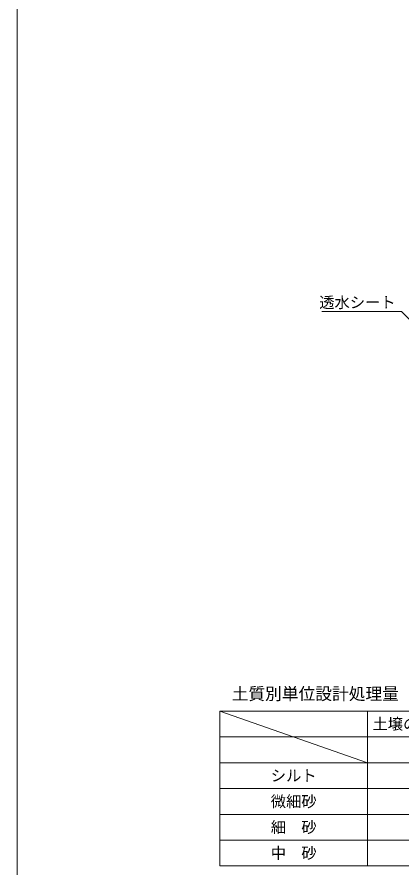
# Model space of a CAD drawing. Units: millimetres at full size; details may follow other scales. Extents: x 47228 to 87734, y -20408 to -2620.
# Drawn here: x 60852 to 61896, y -17161 to -14855 of the extents above; entities that cross this region are included whole.
import ezdxf
from ezdxf.enums import TextEntityAlignment as Align

# ---------------------------------------------------------------- set-up
doc = ezdxf.new("R2010")
doc.units = ezdxf.units.MM
doc.header["$LTSCALE"] = 40
for name, color, linetype, lineweight in [('0_2', 7, 'Continuous', 5), ('Defpoints_3', 8, 'Continuous', 0), ('寸法線', 7, 'Continuous', 9), ('枠', 5, 'Continuous', 5)]:
    doc.layers.add(name, color=color, linetype=linetype, lineweight=lineweight)
doc.styles.add('ＭＳ ゴシック', font='')
doc.styles.get('ＭＳ ゴシック').set_extended_font_data('MS Gothic')

msp = doc.modelspace()

# ---------------------------------------------------------------- linework, layer by layer
at = {"layer": '0_2', "lineweight": 13}
for p, q in [((61402.16, -16737.81), (63402.16, -16737.81)), ((61402.16, -16737.81), (61402.16, -17157.81)), ((61402.16, -16737.81), (61802.16, -16877.81)), ((61802.16, -16737.81), (61802.16, -17157.81)), ((61402.16, -16877.81), (63402.16, -16877.81)), ((61402.16, -16947.81), (63402.16, -16947.81)), ((61402.16, -17017.81), (63402.16, -17017.81)), ((61402.16, -17087.81), (63402.16, -17087.81)), ((61402.16, -17157.81), (63402.16, -17157.81))]:
    msp.add_line(p, q, dxfattribs=at)
at = {"layer": 'Defpoints_3'}
msp.add_line((61402.16, -16807.81), (63402.16, -16807.81), dxfattribs=at)
at = {"layer": '寸法線'}
msp.add_lwpolyline([(62051.4, -15810.9), (61894.5, -15654), (61678.38, -15654)], dxfattribs=at)
at = {"layer": '枠', "lineweight": 20}
msp.add_line((60852.16, -18321.16), (60852.16, -13841.16), dxfattribs=at)

# ---------------------------------------------------------------- texts
at = {"layer": '0_2', "style": 'ＭＳ ゴシック'}
msp.add_text('土質別単位設計処理量', height=33.23, dxfattribs=at).set_placement((61434.05, -16690.69), align=Align.MIDDLE_LEFT)
for s, p in [('土壌の飽和浸透係数', (62002.16, -16772.81)), ('シルト', (61602.16, -16912.81)), ('微細砂', (61602.16, -16982.81)), ('細\u3000砂', (61602.16, -17052.81)), ('中\u3000砂', (61602.16, -17122.81))]:
    msp.add_text(s, height=30.38, dxfattribs=at).set_placement(p, align=Align.MIDDLE_CENTER)
at = {"layer": '寸法線', "style": 'ＭＳ ゴシック'}
msp.add_text('透水シート', height=30.38, dxfattribs=at).set_placement((61878.5, -15613.98), align=Align.TOP_RIGHT)

doc.saveas('drawing.dxf')
